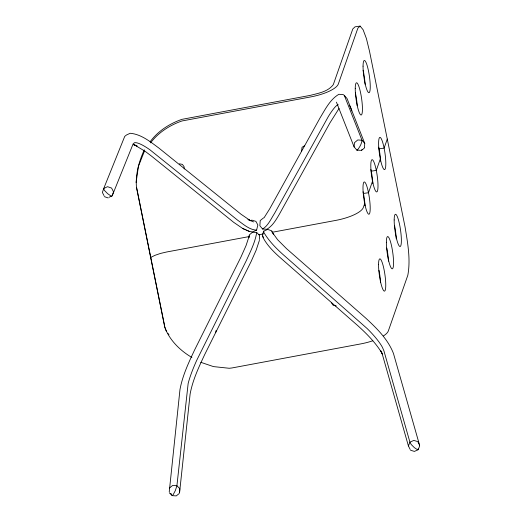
<?xml version="1.0" encoding="UTF-8"?>
<svg xmlns="http://www.w3.org/2000/svg" width="522" height="522" viewBox="0 0 522 522"><rect width="100%" height="100%" fill="white"/><g stroke="black" fill="none" stroke-linecap="round" stroke-linejoin="round"><path stroke-width="0.78" d="M169.245 491.881L179.973 389.588C182.511 375.638 188.631 362.646 194.634 349.903L240.91 257.144L246.025 245.647L249.275 235.833M249.092 237.725L249.235 235.011L252.426 232.264L256.707 232.453L259.584 235.468L259.369 239.546M264.054 217.798L269.711 208.807L320.025 117.959C325.213 109.431 329.976 99.545 338.856 94.299L343.078 94.554L344.311 95.382L362.014 140.255C361.648 143.922 359.482 147.595 357.1 150.375L354.099 146.904L354.471 142.702L357.753 139.948L362.014 140.255L364.767 143.439L364.389 147.635M136.085 182.543L138.441 166.257L144.346 151.4M215.671 332.54L216.134 330.387M259.401 240.368L256.152 250.182L251.036 261.679L204.761 354.438C198.765 367.181 192.638 380.173 190.106 394.123L179.581 492.54L179.79 488.657L176.912 485.728L172.632 485.453L169.454 487.998M246.293 230.078L249.777 231.585L252.752 231.898L256.583 230.163L257.848 224.989L255.891 221.361L251.813 220.121L250.534 220.747M253.568 221.935L247.957 219.501L250.064 220.408L240.962 214.183L158.877 148.059C150.31 141.749 141.149 134.193 130.174 133.273L126.428 135.022L124.725 136.399L103.721 188.501L104.276 190.249L107.676 193.701L110.879 195.926L111.871 196.187L112.197 195.789L113.528 191.842L111.597 188.07L107.532 186.687L103.721 188.501L102.39 192.448L104.002 195.587M364.708 203.528L363.299 207.56A28.756 8.835 -11.4 0 1 335.679 220.421L272.504 232.225M372.519 181.219L368.493 192.729A16.28 2.78 81.8 0 1 368.317 213.981A16.28 2.78 81.8 0 1 362.992 187.679A16.28 2.78 81.8 0 1 368.493 192.729L363.429 193.46M380.329 158.91L376.297 170.42A16.28 2.78 81.8 0 1 376.127 191.672A16.28 2.78 81.8 0 1 370.803 165.37A16.28 2.78 81.8 0 1 376.297 170.42L371.24 171.151M387.278 139.061L384.107 148.111A16.28 2.78 81.8 0 1 383.931 169.363A16.28 2.78 81.8 0 1 378.613 143.061A16.28 2.78 81.8 0 1 384.107 148.111L379.044 148.842M273.502 234.515L271.708 230.815L267.688 229.412L263.786 231.135L262.298 234.965L263.493 237.432M144.281 149.84C138.943 161.566 135.342 174.439 136.477 187.411L164.828 327.49C169.689 340.324 180.181 350.64 191.926 357.479M410.181 449.462L408.419 445.951L409.927 442.199L383.885 350.751L382.411 347.313A29.761 6.525 44.2 0 0 367.038 328.449L282.467 254.025C275.42 247.617 268.693 240.675 263.838 232.42L263.786 231.135M112.197 195.789L133.143 143.837L134.48 142.754A29.761 6.793 41.8 0 1 149.964 149.827L237.712 220.251C243.461 224.271 249.242 229.739 256.583 230.163M150.114 141.814C157.814 131.172 169.585 123.623 181.865 119.362L310.159 95.402C318.27 93.268 327.973 91.8 333.304 84.629L352.787 28.971L355.032 26.831L360.095 26.1L363.097 29.715L366.398 38.524L369.498 51.195L405.052 226.92C407.63 242.802 410.768 259.193 407.832 275.231L388.29 331.059A28.756 8.835 -11.4 0 1 383.507 335.881M150.59 142.865C158.303 132.529 169.859 125.15 181.937 120.974L310.681 96.922A28.756 8.835 -11.4 0 0 338.308 84.062L357.844 28.24L360.095 26.1M339.019 108.504L329.943 122.892L279.629 213.746C276.275 219.508 272.791 225.758 266.879 229.262L262.612 229.041L259.871 225.772L260.217 220.552L263.519 217.935M361.113 150.395L362.203 149.475M361.237 150.675L364.415 148M179.333 493.427L176.247 495.9L172.09 495.632L169.298 492.788M304.633 145.684L302.055 147.308L301.494 151.615M262.612 229.041C268.328 225.524 271.003 218.796 274.546 213.374L328.358 116.504A29.761 4.639 -63.5 0 1 338.223 104.7M109.02 197.296L111.564 196.089M249.307 236.551L166.531 252.015L160.508 253.431L155.054 255.297L150.656 257.45L150.623 256.765M258.905 234.763L263.708 233.863M172.09 495.632L173.173 494.686L175.366 490.53L176.912 485.728L188.135 383.598A29.761 4.3 -65.9 0 1 196.755 360.252L246.227 260.791C250.345 251.663 255.18 242.384 256.707 232.453M356.852 150.088L360.402 150.343M179.424 163.817L182.446 164.397L184.142 166.838L184.233 168.991M336.253 305.905L333.232 305.331L331.529 302.89M410.546 450.238L414.416 451.413L418.187 449.664L419.649 446.023L419.558 445.122L393.457 353.446C387.918 339.176 376.616 328.162 365.596 317.97L286.513 248.629L277.645 239.742L271.747 231.637M200.781 362.301L213.472 366.601L229.236 368.271L231.918 367.964L360.669 343.92A28.756 8.835 -11.4 0 0 372.786 340.775M104.224 196.605L108.171 197.942M133.351 144.64L137.103 145.99L133.997 144.64L145.233 151.373L151.608 156.202L233.686 222.326L242.795 228.551L249.777 231.585M242.795 228.551L245.621 229.771M170.681 493.342L171.647 494.321M344.311 95.382L347.065 98.586L364.767 143.439M168.058 333.532L168.958 334.752M262.344 236.12C266.148 244.12 272.406 250.586 278.892 256.478L357.975 325.819C367.181 334.184 376.094 343.176 382.43 353.975L380.838 350.888L382.372 354.471L408.419 445.951M419.558 445.122L417.802 441.612L413.809 440.405L409.927 442.199L411.297 444.6L414.416 447.693L417.626 449.794L418.187 449.664L418.057 448.874M336.436 102.142L354.099 146.904M164.802 326.805L166.264 331.085M136.614 187.515L164.639 326.009M378.685 147.152A16.28 2.78 81.8 0 1 380.662 161.161M370.874 169.461A16.28 2.78 81.8 0 1 372.858 183.47M363.071 191.77A16.28 2.78 81.8 0 1 365.048 205.779M355.312 92.564A16.28 2.78 81.8 0 1 357.244 105.783M363.123 70.255A16.28 2.78 81.8 0 1 365.1 84.264M349.322 105.385A16.28 2.78 81.8 0 1 351.756 110.938M386.802 248.048A16.28 2.78 81.8 0 1 388.459 261.137M394.606 225.739A16.28 2.78 81.8 0 1 396.263 238.828M378.992 270.357A16.28 2.78 81.8 0 1 380.61 282.676M355.241 88.472A16.28 2.78 81.8 0 0 360.565 114.768A16.28 2.78 81.8 0 0 360.735 93.523A16.28 2.78 81.8 0 0 355.241 88.472M363.051 66.163A16.28 2.78 81.8 0 0 368.369 92.459A16.28 2.78 81.8 0 0 368.545 71.214A16.28 2.78 81.8 0 0 363.051 66.163M378.554 264.576A16.28 2.78 81.8 0 0 383.879 290.878A16.28 2.78 81.8 0 0 384.055 269.626A16.28 2.78 81.8 0 0 378.554 264.576M386.365 242.267A16.28 2.78 81.8 0 0 391.689 268.569A16.28 2.78 81.8 0 0 391.859 247.317A16.28 2.78 81.8 0 0 386.365 242.267M394.175 219.958A16.28 2.78 81.8 0 0 399.493 246.26A16.28 2.78 81.8 0 0 399.669 225.008A16.28 2.78 81.8 0 0 394.175 219.958"/></g></svg>
